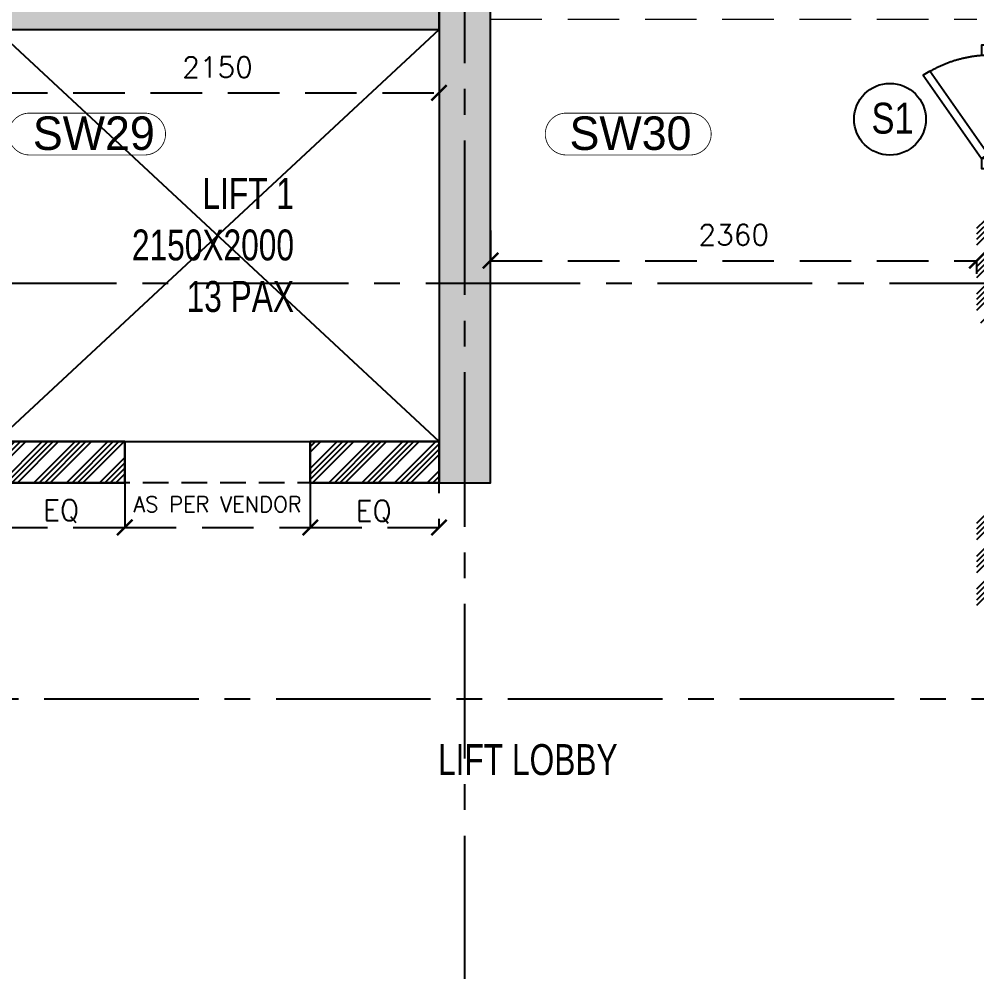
# Model space of a CAD drawing. Header units: millimetres. Extents: x 1124992 to 1258557, y -5767803 to -5695799.
# Drawn here: x 1202805 to 1207452, y -5715374 to -5710749 of the extents above; entities that cross this region are included whole.
import ezdxf
from ezdxf.enums import TextEntityAlignment as Align

# ---------------------------------------------------------------- set-up
doc = ezdxf.new("R2010")
doc.units = ezdxf.units.MM
doc.header["$LTSCALE"] = 1000
doc.header["$MEASUREMENT"] = 0
for name, pattern in [('$36$HIDDEN', [0.375, 0.25, -0.125]), ('AUDIT_D_120904163729-0', [0]), ('T8 - TYPICAL FLOOR CORE$0$( Hidden )', [0.375, 0.25, -0.125]), ('T8 - TYPICAL FLOOR CORE$0$HIDDEN', [0.375, 0.25, -0.125]), ('T8 - TYPICAL FLOOR CORE$0$HIDDEN2', [0.1875, 0.125, -0.0625]), ('T8 - TYPICAL FLOOR CORE$0$T10-TYPICAL FLOOR CORE$0$HIDDEN', [0.375, 0.25, -0.125]), ('T8(T9 IS SIMILAR)$0$$0$HIDDEN', [0.375, 0.25, -0.125]), ('T8(T9 IS SIMILAR)$0$HIDDEN', [0.375, 0.25, -0.125]), ('T8_REFUGE COLUMNS$0$CENTER2', [1.125, 0.75, -0.125, 0.125, -0.125])]:
    doc.linetypes.add(name, pattern=pattern)
doc.layers.get('0').update_dxf_attribs({"linetype": 'AUDIT_D_120904163729-0'})
for name, color, linetype in [('$21$A-DIMENSIONS', 2, '$36$HIDDEN'), ('T8 - TYPICAL FLOOR CORE$0$a-beam 2', 50, 'Continuous'), ('T8 - TYPICAL FLOOR CORE$0$A-DIMENSIONS', 2, 'T8 - TYPICAL FLOOR CORE$0$HIDDEN'), ('T8 - TYPICAL FLOOR CORE$0$A-DOOR', 1, 'Continuous'), ('T8 - TYPICAL FLOOR CORE$0$CUT-OUT', 49, 'Continuous'), ('T8 - TYPICAL FLOOR CORE$0$T10-TYPICAL FLOOR CORE$0$A-SLAB SUNK-AC LEDGES', 251, 'T8 - TYPICAL FLOOR CORE$0$T10-TYPICAL FLOOR CORE$0$HIDDEN'), ('T8 - TYPICAL FLOOR CORE$0$Typical floor plan-$0$$0$A2-TYPICAL$0$a-door', 1, 'Continuous'), ('T8 - TYPICAL FLOOR CORE$1$a-window-no', 125, 'Continuous'), ('T8_REFUGE COLUMNS$0$A-CENTERLINE', 193, 'T8_REFUGE COLUMNS$0$CENTER2'), ('T8_REFUGE COLUMNS$0$A-RCC COLS', 3, 'Continuous'), ('T8_TYPICAL COLUMNS$0$A-RCC COLS', 3, 'Continuous')]:
    doc.layers.add(name, color=color, linetype=linetype)
for name, color, linetype, lineweight in [('T8 - TYPICAL FLOOR CORE$0$A-WALL- 160', 6, 'Continuous', 30), ('T8 - TYPICAL FLOOR CORE$0$D&W', 8, 'Continuous', 25), ('T8 - TYPICAL FLOOR CORE$1$a-Text', 4, 'Continuous', 0), ('T8(T9 IS SIMILAR)$0$D&W', 8, 'Continuous', 25), ('T8(T9 IS SIMILAR)$0$SCPL BEAM', 191, 'T8(T9 IS SIMILAR)$0$$0$HIDDEN', 13), ('T8_REFUGE COLUMNS$0$A-COLUMN NO size reduce', 81, 'Continuous', 25)]:
    doc.layers.add(name, color=color, linetype=linetype, lineweight=lineweight)
doc.layers.add('T8_REFUGE COLUMNS$1$COL-HATCH', color=7, linetype='Continuous', lineweight=25, true_color=0xa3a3a3)
doc.styles.add('T8 - TYPICAL FLOOR CORE$0$Romans 1', font='romans.shx', dxfattribs={"height": 100})
doc.styles.add('T8 - TYPICAL FLOOR CORE$1$ARIAL ARROW', font='swisscl.ttf')
doc.styles.add('T8 - TYPICAL FLOOR CORE$1$LODHA STANDERD', font='sanss___.ttf')
doc.styles.add('T8_REFUGE COLUMNS$0$STANDARD', font='GOTHIC.TTF')
doc.dimstyles.new('T8 - TYPICAL FLOOR CORE$0$ALPINE S', dxfattribs={"dimscale": 0, "dimtxt": 100, "dimasz": 75, "dimexe": 0, "dimexo": 0, "dimgap": 75, "dimtad": 1, "dimdec": 0, "dimzin": 0, "dimdsep": 46, "dimtxsty": 'T8 - TYPICAL FLOOR CORE$0$Romans 1', "dimblk": 'T8 - TYPICAL FLOOR CORE$0$_ArchTick', "dimcen": 0.09, "dimclrd": 256, "dimclre": 256, "dimclrt": 7, "dimadec": 0, "dimazin": 0, "dimtfac": 1, "dimtdec": 0, "dimtofl": 0, "dimtmove": 1, "dimatfit": 0, "dimldrblk": 'T8 - TYPICAL FLOOR CORE$0$_Open90', "dimfxl": 1, "dimtolj": 1, "dimtzin": 0, "dimarcsym": 0})

# ---------------------------------------------------------------- blocks, each defined once
blk = doc.blocks.new('T8_REFUGE COLUMNS')
at = {"layer": 'T8_REFUGE COLUMNS$1$COL-HATCH', "linetype": 'ByBlock'}
h = blk.add_hatch(color=256, dxfattribs=at)
h.dxf.hatch_style = 1
h.paths.add_polyline_path([(1200042.1, -5713849.9), (1200042.1, -5710549.9), (1205092.1, -5710549.9), (1205092.1, -5712999.9), (1204842.1, -5712999.9), (1204842, -5710799.9), (1200292.1, -5710799.9), (1200292.1, -5713849.9)])
at = {"layer": 'T8_REFUGE COLUMNS$0$A-CENTERLINE'}
for p, q in [((1204967.1, -5719963), (1204967.1, -5698299.6)), ((1223527.8, -5712032.4), (1182137.1, -5712032.4)), ((1229551.2, -5714049.9), (1182156.9, -5714049.9))]:
    blk.add_line(p, q, dxfattribs=at)
at = {"layer": 'T8_REFUGE COLUMNS$0$A-COLUMN NO size reduce', "linetype": 'ByBlock', "const_width": 3.9}
for points in [[(1202855.1, -5711408.3, -1), (1202855.1, -5711205.1), (1203413.6, -5711205.1, -1), (1203413.6, -5711408.3)], [(1205459.3, -5711408.3, -1), (1205459.3, -5711205.1), (1206061.2, -5711205.1, -1), (1206061.2, -5711408.3)]]:
    blk.add_lwpolyline(points, format="xyb", close=True, dxfattribs=at)
at = {"layer": 'T8_REFUGE COLUMNS$0$A-RCC COLS', "linetype": 'ByBlock'}
for points in [[(1200292.2, -5710799.9), (1204842.1, -5710799.9), (1204842.1, -5710549.9), (1200292.2, -5710549.9)], [(1204842.1, -5712999.9), (1205092.1, -5712999.9), (1205092.1, -5710549.9), (1204842.1, -5710549.9)]]:
    blk.add_lwpolyline(points, close=True, dxfattribs=at)
at = {"layer": 'T8_REFUGE COLUMNS$0$A-COLUMN NO size reduce', "linetype": 'ByBlock', "char_height": 162.5, "attachment_point": 1, "style": 'T8_REFUGE COLUMNS$0$STANDARD'}
for s, insert in [('SW29', (1202871.3, -5711221.3)), ('SW30', (1205475.5, -5711221.3))]:
    blk.add_mtext_dynamic_manual_height_columns(s, width=444.685, gutter_width=500, heights=[0], dxfattribs=dict(at, insert=insert))
blk = doc.blocks.new('T8_TYPICAL COLUMNS')
at = {"layer": 'T8_TYPICAL COLUMNS$0$A-RCC COLS', "linetype": 'ByBlock'}
blk.add_blockref('T8_REFUGE COLUMNS', (0, 0), dxfattribs=at)
blk = doc.blocks.new('T8 - TYPICAL FLOOR CORE$0$gdx')
at = {"linetype": 'T8 - TYPICAL FLOOR CORE$0$HIDDEN2', "ltscale": 10}
blk.add_lwpolyline([(13990.9, 8157, 0.113319), (14200.1, 8092, 0.860704)], format="xyb", dxfattribs=at)
at = {"layer": 'T8 - TYPICAL FLOOR CORE$0$A-DOOR', "linetype": 'Continuous', "ltscale": 5}
blk.add_lwpolyline([(14200.1, 8509.4), (14227.4, 8494.1), (13990.9, 8157), (13963.7, 8172.3)], close=True, dxfattribs=at)
at = {"layer": 'T8 - TYPICAL FLOOR CORE$0$Typical floor plan-$0$$0$A2-TYPICAL$0$a-door', "color": 4}
for points in [[(14200.1, 8509.4), (14200.1, 8550.7), (14295.9, 8550.7), (14295.9, 8509.4)], [(14295.9, 8092), (14295.9, 8050.7), (14200.1, 8050.7), (14200.1, 8092)]]:
    blk.add_lwpolyline(points, close=True, dxfattribs=at)
blk = doc.blocks.new('T8 - TYPICAL FLOOR CORE$1$WINDOW TAG')
at = {"layer": 'T8 - TYPICAL FLOOR CORE$1$a-window-no'}
blk.add_circle((0, 0), 174.1, dxfattribs=at)
at = {"layer": 'T8 - TYPICAL FLOOR CORE$1$a-window-no', "style": 'T8 - TYPICAL FLOOR CORE$1$LODHA STANDERD'}
blk.add_attdef('WINDOW', text='', height=150, dxfattribs=at).set_placement((11.3, 2.8), align=Align.MIDDLE_CENTER)
blk = doc.blocks.new('T8 - TYPICAL FLOOR CORE$0$_ArchTick')
at = {"color": 0, "linetype": 'ByBlock', "const_width": 0.15}
blk.add_lwpolyline([(-0.5, -0.5), (0.5, 0.5)], dxfattribs=at)
blk = doc.blocks.new('*D830')
at = {"layer": 'T8 - TYPICAL FLOOR CORE$0$A-DIMENSIONS', "linetype": 'T8 - TYPICAL FLOOR CORE$0$HIDDEN', "lineweight": -2, "transparency": 16777216}
for p, q in [((1202692.4, -5710799.7), (1202692.4, -5711107.1)), ((1204842.3, -5710799.5), (1204842.3, -5711107.1))]:
    blk.add_line(p, q, dxfattribs=at)
at = {"layer": 'T8 - TYPICAL FLOOR CORE$0$A-DIMENSIONS', "lineweight": -2, "transparency": 16777216}
blk.add_line((1202692.4, -5711107.1), (1204842.3, -5711107.1), dxfattribs=at)
at = {"layer": 'T8 - TYPICAL FLOOR CORE$0$A-DIMENSIONS', "linetype": 'ByBlock', "lineweight": -2, "transparency": 16777216, "xscale": 75, "yscale": 75, "zscale": 75, "rotation": 180}
blk.add_blockref('T8 - TYPICAL FLOOR CORE$0$_ArchTick', (1202692.4, -5711107.1), dxfattribs=at)
at = {"layer": 'T8 - TYPICAL FLOOR CORE$0$A-DIMENSIONS', "linetype": 'ByBlock', "lineweight": -2, "transparency": 16777216, "xscale": 75, "yscale": 75, "zscale": 75}
blk.add_blockref('T8 - TYPICAL FLOOR CORE$0$_ArchTick', (1204842.3, -5711107.1), dxfattribs=at)
at = {"layer": 'T8 - TYPICAL FLOOR CORE$0$A-DIMENSIONS', "color": 7, "linetype": 'ByBlock', "transparency": 16777216, "insert": (1203767.4, -5710982.1), "char_height": 100, "attachment_point": 5, "style": 'T8 - TYPICAL FLOOR CORE$0$Romans 1'}
blk.add_mtext('\\A1;2150', dxfattribs=at)
blk = doc.blocks.new('T8 - TYPICAL FLOOR CORE$0$_Open90')
at = {"color": 0, "linetype": 'ByBlock', "lineweight": -2}
for p, q in [((0, 0), (-1, 0)), ((-0.5, 0.5), (0, 0)), ((0, 0), (-0.5, -0.5))]:
    blk.add_line(p, q, dxfattribs=at)
blk = doc.blocks.new('*D837')
at = {"layer": 'T8 - TYPICAL FLOOR CORE$0$A-DIMENSIONS', "linetype": 'T8 - TYPICAL FLOOR CORE$0$HIDDEN', "lineweight": -2, "transparency": 16777216}
for p, q in [((1205092.4, -5711774.7), (1205092.4, -5711921.6)), ((1207452.3, -5711985.4), (1207452.3, -5711921.6))]:
    blk.add_line(p, q, dxfattribs=at)
at = {"layer": 'T8 - TYPICAL FLOOR CORE$0$A-DIMENSIONS', "lineweight": -2, "transparency": 16777216}
blk.add_line((1205092.4, -5711921.6), (1207452.3, -5711921.6), dxfattribs=at)
at = {"layer": 'T8 - TYPICAL FLOOR CORE$0$A-DIMENSIONS', "linetype": 'ByBlock', "lineweight": -2, "transparency": 16777216, "xscale": 75, "yscale": 75, "zscale": 75, "rotation": 180}
blk.add_blockref('T8 - TYPICAL FLOOR CORE$0$_ArchTick', (1205092.4, -5711921.6), dxfattribs=at)
at = {"layer": 'T8 - TYPICAL FLOOR CORE$0$A-DIMENSIONS', "linetype": 'ByBlock', "lineweight": -2, "transparency": 16777216, "xscale": 75, "yscale": 75, "zscale": 75}
blk.add_blockref('T8 - TYPICAL FLOOR CORE$0$_ArchTick', (1207452.3, -5711921.6), dxfattribs=at)
at = {"layer": 'T8 - TYPICAL FLOOR CORE$0$A-DIMENSIONS', "color": 7, "linetype": 'ByBlock', "transparency": 16777216, "insert": (1206272.3, -5711796.6), "char_height": 100, "attachment_point": 5, "style": 'T8 - TYPICAL FLOOR CORE$0$Romans 1'}
blk.add_mtext('\\A1;2360', dxfattribs=at)
blk = doc.blocks.new('*D802')
at = {"layer": 'T8 - TYPICAL FLOOR CORE$0$A-DIMENSIONS', "linetype": 'T8 - TYPICAL FLOOR CORE$0$HIDDEN', "lineweight": -2, "transparency": 16777216}
for p, q in [((1203317.4, -5712999.6), (1203317.4, -5713216.5)), ((1204217.4, -5712999.6), (1204217.4, -5713216.5))]:
    blk.add_line(p, q, dxfattribs=at)
at = {"layer": 'T8 - TYPICAL FLOOR CORE$0$A-DIMENSIONS', "lineweight": -2, "transparency": 16777216}
blk.add_line((1203317.4, -5713216.5), (1204217.4, -5713216.5), dxfattribs=at)
at = {"layer": 'T8 - TYPICAL FLOOR CORE$0$A-DIMENSIONS', "linetype": 'ByBlock', "lineweight": -2, "transparency": 16777216, "xscale": 75, "yscale": 75, "zscale": 75, "rotation": 180}
blk.add_blockref('T8 - TYPICAL FLOOR CORE$0$_ArchTick', (1203317.4, -5713216.5), dxfattribs=at)
at = {"layer": 'T8 - TYPICAL FLOOR CORE$0$A-DIMENSIONS', "linetype": 'ByBlock', "lineweight": -2, "transparency": 16777216, "xscale": 75, "yscale": 75, "zscale": 75}
blk.add_blockref('T8 - TYPICAL FLOOR CORE$0$_ArchTick', (1204217.4, -5713216.5), dxfattribs=at)
at = {"layer": 'T8 - TYPICAL FLOOR CORE$0$A-DIMENSIONS', "color": 7, "linetype": 'ByBlock', "transparency": 16777216, "insert": (1203767.4, -5713104), "char_height": 100, "attachment_point": 5, "style": 'T8 - TYPICAL FLOOR CORE$0$Romans 1'}
blk.add_mtext('\\A1;{\\H0.75x;AS PER VENDOR}', dxfattribs=at)
blk = doc.blocks.new('*D808')
at = {"layer": 'T8 - TYPICAL FLOOR CORE$0$A-DIMENSIONS', "linetype": 'T8 - TYPICAL FLOOR CORE$0$HIDDEN', "lineweight": -2, "transparency": 16777216}
for p, q in [((1202692.4, -5712799.6), (1202692.4, -5713216.5)), ((1203317.4, -5712799.6), (1203317.4, -5713216.5))]:
    blk.add_line(p, q, dxfattribs=at)
at = {"layer": 'T8 - TYPICAL FLOOR CORE$0$A-DIMENSIONS', "lineweight": -2, "transparency": 16777216}
blk.add_line((1202692.4, -5713216.5), (1203317.4, -5713216.5), dxfattribs=at)
at = {"layer": 'T8 - TYPICAL FLOOR CORE$0$A-DIMENSIONS', "linetype": 'ByBlock', "lineweight": -2, "transparency": 16777216, "xscale": 75, "yscale": 75, "zscale": 75, "rotation": 180}
blk.add_blockref('T8 - TYPICAL FLOOR CORE$0$_ArchTick', (1202692.4, -5713216.5), dxfattribs=at)
at = {"layer": 'T8 - TYPICAL FLOOR CORE$0$A-DIMENSIONS', "linetype": 'ByBlock', "lineweight": -2, "transparency": 16777216, "xscale": 75, "yscale": 75, "zscale": 75}
blk.add_blockref('T8 - TYPICAL FLOOR CORE$0$_ArchTick', (1203317.4, -5713216.5), dxfattribs=at)
at = {"layer": 'T8 - TYPICAL FLOOR CORE$0$A-DIMENSIONS', "color": 7, "linetype": 'ByBlock', "transparency": 16777216, "insert": (1203008.5, -5713137.2), "char_height": 100, "attachment_point": 5, "style": 'T8 - TYPICAL FLOOR CORE$0$Romans 1'}
blk.add_mtext('\\A1;EQ', dxfattribs=at)
blk = doc.blocks.new('*D809')
at = {"layer": 'T8 - TYPICAL FLOOR CORE$0$A-DIMENSIONS', "linetype": 'T8 - TYPICAL FLOOR CORE$0$HIDDEN', "lineweight": -2, "transparency": 16777216}
for p, q in [((1204217.4, -5712799.6), (1204217.4, -5713216.5)), ((1204842, -5712799.6), (1204842, -5713216.5))]:
    blk.add_line(p, q, dxfattribs=at)
at = {"layer": 'T8 - TYPICAL FLOOR CORE$0$A-DIMENSIONS', "lineweight": -2, "transparency": 16777216}
blk.add_line((1204217.4, -5713216.5), (1204842, -5713216.5), dxfattribs=at)
at = {"layer": 'T8 - TYPICAL FLOOR CORE$0$A-DIMENSIONS', "linetype": 'ByBlock', "lineweight": -2, "transparency": 16777216, "xscale": 75, "yscale": 75, "zscale": 75, "rotation": 180}
blk.add_blockref('T8 - TYPICAL FLOOR CORE$0$_ArchTick', (1204217.4, -5713216.5), dxfattribs=at)
at = {"layer": 'T8 - TYPICAL FLOOR CORE$0$A-DIMENSIONS', "linetype": 'ByBlock', "lineweight": -2, "transparency": 16777216, "xscale": 75, "yscale": 75, "zscale": 75}
blk.add_blockref('T8 - TYPICAL FLOOR CORE$0$_ArchTick', (1204842, -5713216.5), dxfattribs=at)
at = {"layer": 'T8 - TYPICAL FLOOR CORE$0$A-DIMENSIONS', "color": 7, "linetype": 'ByBlock', "transparency": 16777216, "insert": (1204525.5, -5713141.1), "char_height": 100, "attachment_point": 5, "style": 'T8 - TYPICAL FLOOR CORE$0$Romans 1'}
blk.add_mtext('\\A1;EQ', dxfattribs=at)
blk = doc.blocks.new('T8 - TYPICAL FLOOR CORE')
at = {"layer": 'T8 - TYPICAL FLOOR CORE$0$T10-TYPICAL FLOOR CORE$0$A-SLAB SUNK-AC LEDGES', "linetype": 'ByBlock'}
h = blk.add_hatch(dxfattribs=at)
h.set_pattern_fill('ANSI34', color=256, scale=150)
h.paths.add_polyline_path([(1207452.3, -5713624), (1207652.3, -5713624), (1207652.3, -5713122.9), (1207452.3, -5713122.9)])
h.paths.add_polyline_path([(1207452.3, -5712222.9), (1207652.3, -5712222.9), (1207652.3, -5711724), (1207452.3, -5711724)])
h.paths.add_polyline_path([(1200292.4, -5712999.6), (1200917.4, -5712999.6), (1200917.4, -5712799.6), (1200292.4, -5712799.6)])
h.paths.add_polyline_path([(1201817.4, -5712999.6), (1203317.4, -5712999.6), (1203317.4, -5712799.6), (1201817.4, -5712799.6)])
h.paths.add_polyline_path([(1204217.4, -5712999.6), (1204842.3, -5712999.6), (1204842.3, -5712799.6), (1204217.4, -5712799.6)])
h.paths.add_polyline_path([(1204367.2, -5717174), (1204842.2, -5717174), (1204842.2, -5716974), (1204367.2, -5716974)])
h.paths.add_polyline_path([(1202992.1, -5717174), (1203467.2, -5717174), (1203467.2, -5716974), (1202992.1, -5716974)])
at = {"layer": 'T8 - TYPICAL FLOOR CORE$0$a-beam 2', "color": 8, "linetype": 'T8 - TYPICAL FLOOR CORE$0$( Hidden )', "ltscale": 0.5}
blk.add_line((1204842.3, -5712999.6), (1200292.4, -5712999.6), dxfattribs=at)
at = {"layer": 'T8 - TYPICAL FLOOR CORE$0$A-WALL- 160', "linetype": 'ByBlock'}
for p, q in [((1203317.4, -5712799.6), (1202692.4, -5712799.6)), ((1203317.4, -5712999.6), (1203317.4, -5712799.6)), ((1204842.3, -5712799.6), (1204217.4, -5712799.6)), ((1204217.4, -5712999.6), (1204217.4, -5712799.6)), ((1203317.4, -5712999.6), (1201817.4, -5712999.6)), ((1203317.4, -5712999.6), (1202692.4, -5712999.6)), ((1204842.3, -5712999.6), (1204217.4, -5712999.6))]:
    blk.add_line(p, q, dxfattribs=at)
at = {"layer": 'T8 - TYPICAL FLOOR CORE$0$CUT-OUT'}
for p, q in [((1202692.4, -5712799.6), (1204842.3, -5710799.5)), ((1204842.3, -5712799.6), (1202692.4, -5710799.7))]:
    blk.add_line(p, q, dxfattribs=at)
at = {"layer": 'T8 - TYPICAL FLOOR CORE$0$D&W', "linetype": 'ByBlock'}
blk.add_line((1203317.4, -5712799.6), (1204217.4, -5712799.6), dxfattribs=at)
at = {"xscale": -1.199999827970114, "yscale": 1.199999827970114, "zscale": 1.199999827970114, "rotation": 180}
blk.add_blockref('T8 - TYPICAL FLOOR CORE$0$gdx', (1190434.7, -5701213.7), dxfattribs=at)
at = {"layer": 'T8 - TYPICAL FLOOR CORE$1$a-window-no'}
ref = blk.add_blockref('T8 - TYPICAL FLOOR CORE$1$WINDOW TAG', (1207030.4, -5711234.7), dxfattribs=at)
ref.add_attrib('WINDOW', 'S1', dxfattribs={"height": 150, "style": 'T8 - TYPICAL FLOOR CORE$1$LODHA STANDERD', "width": 0.8}).set_placement((1207043.1, -5711229.7), align=Align.MIDDLE_CENTER)
at = {"layer": 'T8 - TYPICAL FLOOR CORE$1$a-Text', "linetype": 'ByBlock', "char_height": 150, "style": 'T8 - TYPICAL FLOOR CORE$1$ARIAL ARROW'}
for s, insert, width, attachment_point in [('LIFT 1\\P2150X2000\\P13 PAX', (1204138.6, -5712172.3), 753.779, 9), ('\\pi1334.6762;LIFT LOBBY', (1203502.5, -5714268.3), 3499.366, 1)]:
    blk.add_mtext(s, dxfattribs=dict(at, insert=insert, width=width, attachment_point=attachment_point))
at = {"layer": 'T8 - TYPICAL FLOOR CORE$0$A-DIMENSIONS', "linetype": 'ByBlock'}
for base, p1, p2, picture, middle in [((1204842.3, -5711107.1), (1202692.4, -5710799.7), (1204842.3, -5710799.5), '*D830', (1203767.4, -5710982.1)), ((1207452.3, -5711921.6), (1205092.4, -5711774.7), (1207452.3, -5711985.4), '*D837', (1206272.3, -5711796.6))]:
    dim = blk.add_linear_dim(base=base, p1=p1, p2=p2, dimstyle='T8 - TYPICAL FLOOR CORE$0$ALPINE S', override={"dimscale": 1, "dimfxl": 5, "dimarcsym": 1}, dxfattribs=at)
    dim.commit()
    dim.dimension.update_dxf_attribs({"geometry": picture, "text_midpoint": middle})
for base, p1, p2, text, picture, middle in [((1203317.4, -5713216.5), (1202692.4, -5712799.6), (1203317.4, -5712799.6), 'EQ', '*D808', (1203008.5, -5713266.9)), ((1204842, -5713216.5), (1204217.4, -5712799.6), (1204842, -5712799.6), 'EQ', '*D809', (1204525.5, -5713270.8)), ((1204217.4, -5713216.5), (1203317.4, -5712999.6), (1204217.4, -5712999.6), '{\\H0.75x;AS PER VENDOR}', '*D802', (1203767.4, -5713216.5))]:
    dim = blk.add_linear_dim(base=base, p1=p1, p2=p2, text=text, dimstyle='T8 - TYPICAL FLOOR CORE$0$ALPINE S', override={"dimscale": 1, "dimfxl": 5, "dimarcsym": 1}, dxfattribs=at)
    dim.commit()
    dim.dimension.update_dxf_attribs({"geometry": picture, "text_midpoint": middle, "dimtype": 128})
blk = doc.blocks.new('T8(T9 IS SIMILAR)')
at = {"layer": 'T8(T9 IS SIMILAR)$0$D&W', "linetype": 'ByBlock'}
blk.add_blockref('T8 - TYPICAL FLOOR CORE', (0, 0), dxfattribs=at)
at = {"layer": 'T8(T9 IS SIMILAR)$0$SCPL BEAM', "linetype": 'T8(T9 IS SIMILAR)$0$HIDDEN'}
blk.add_line((1205091.8, -5710749.2), (1207451.7, -5710749.2), dxfattribs=at)
at = {"layer": 'T8(T9 IS SIMILAR)$0$D&W', "linetype": 'ByBlock'}
blk.add_blockref('T8_TYPICAL COLUMNS', (0, 0), dxfattribs=at)

msp = doc.modelspace()

# ---------------------------------------------------------------- block references
at = {"layer": '$21$A-DIMENSIONS', "linetype": 'ByBlock'}
msp.add_blockref('T8(T9 IS SIMILAR)', (0, 0), dxfattribs=at)

doc.saveas('drawing.dxf')
